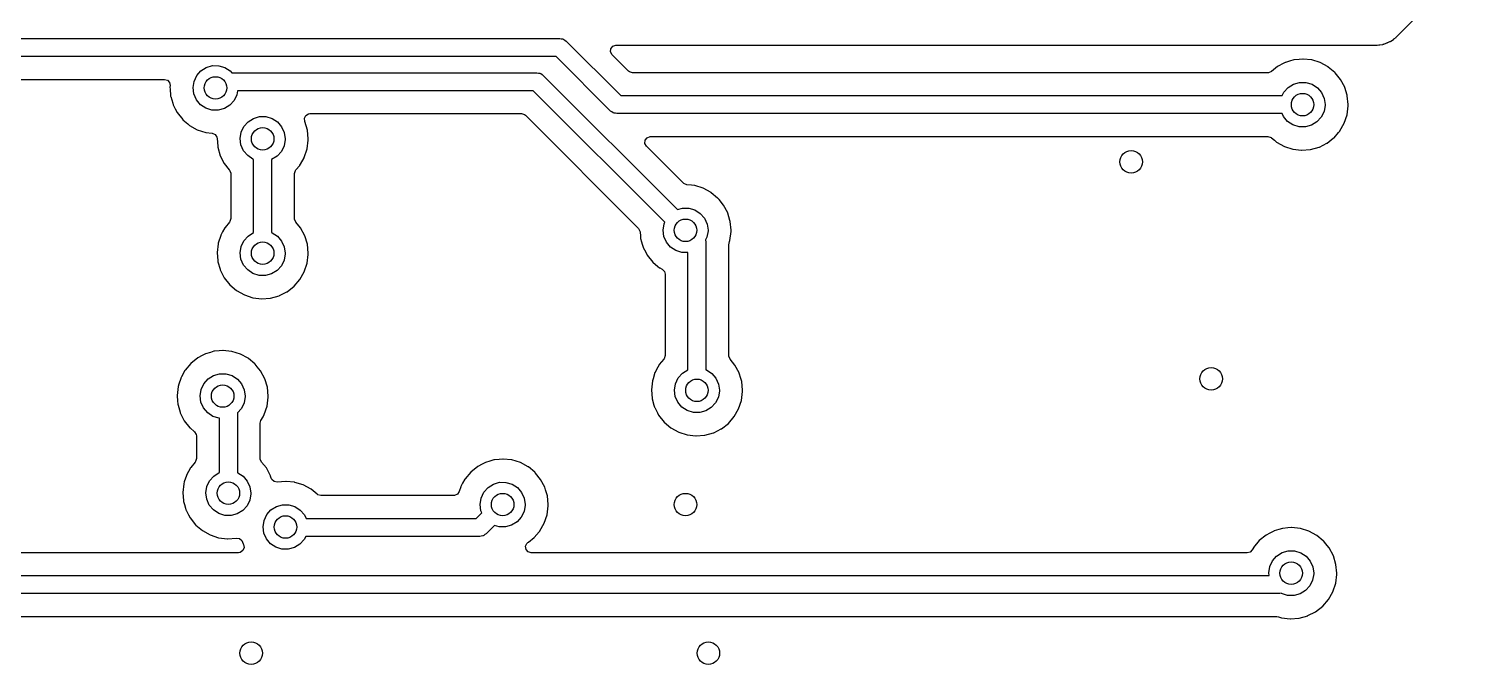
# Model space of a CAD drawing. Extents: x 41 to 172, y -238 to -26.
# Drawn here: x 119.77 to 151.5, y -84.83 to -70.7 of the extents above; entities that cross this region are included whole.
import ezdxf

# ---------------------------------------------------------------- set-up
doc = ezdxf.new("R2010")
doc.units = 0
doc.layers.add('BLACK', color=7, linetype='CONTINUOUS')

msp = doc.modelspace()

# ---------------------------------------------------------------- linework, layer by layer
at = {"layer": 'BLACK', "linetype": 'CONTINUOUS'}
for p, q in [((150.21, -70.8416), (152.265, -68.7866)), ((110.236, -70.92), (131.572, -70.92)), ((131.572, -70.92), (131.605, -70.9275)), ((131.605, -70.9275), (131.638, -70.9312)), ((131.638, -70.9312), (131.648, -70.9374)), ((131.648, -70.9374), (131.659, -70.9399)), ((131.659, -70.9399), (131.685, -70.9608)), ((131.685, -70.9608), (131.713, -70.9786)), ((131.713, -70.9786), (132.926, -72.191)), ((132.749, -71.0916), (132.816, -71.0668)), ((132.816, -71.0668), (132.825, -71.0665)), ((132.825, -71.0665), (149.663, -71.0665)), ((149.663, -71.0665), (149.672, -71.0668)), ((149.672, -71.0668), (149.722, -71.0702)), ((149.722, -71.0702), (149.722, -71.0702)), ((149.722, -71.0702), (149.729, -71.0707)), ((149.729, -71.0707), (149.737, -71.0694)), ((149.737, -71.0694), (149.777, -71.0624)), ((149.737, -71.0694), (149.737, -71.0694)), ((149.777, -71.0624), (149.792, -71.0597)), ((149.792, -71.0597), (149.799, -71.0588)), ((149.799, -71.0588), (149.862, -71.0511)), ((149.862, -71.0511), (149.869, -71.0484)), ((149.869, -71.0484), (149.872, -71.0478)), ((149.872, -71.0478), (149.888, -71.0433)), ((149.888, -71.0433), (149.891, -71.0425)), ((149.891, -71.0425), (149.898, -71.0412)), ((149.898, -71.0412), (149.957, -71.0156)), ((149.957, -71.0156), (149.963, -71.0131)), ((149.963, -71.0131), (149.973, -71.0093)), ((149.973, -71.0093), (150.023, -70.9905)), ((150.023, -70.9905), (150.029, -70.9862)), ((150.029, -70.9862), (150.031, -70.9849)), ((150.031, -70.9849), (150.046, -70.9767)), ((150.046, -70.9767), (150.048, -70.9754)), ((150.048, -70.9754), (150.055, -70.9723)), ((150.055, -70.9723), (150.106, -70.9334)), ((150.106, -70.9334), (150.111, -70.9295)), ((150.111, -70.9295), (150.158, -70.8977)), ((150.158, -70.8977), (150.164, -70.8934)), ((150.158, -70.8977), (150.158, -70.8977)), ((150.164, -70.8934), (150.205, -70.8468)), ((150.205, -70.8468), (150.21, -70.8416)), ((131.489, -71.32), (110.319, -71.32)), ((132.702, -72.5325), (131.489, -71.32)), ((132.702, -71.2193), (132.707, -71.1485)), ((132.736, -71.2816), (132.702, -71.2193)), ((132.707, -71.1485), (132.749, -71.0916)), ((133.1, -71.6456), (132.736, -71.2816)), ((147.885, -71.3974), (147.79, -71.4253)), ((147.891, -71.3956), (147.885, -71.3974)), ((147.885, -71.3974), (147.885, -71.3974)), ((147.897, -71.3951), (147.891, -71.3956)), ((148.006, -71.3852), (147.897, -71.3951)), ((147.897, -71.3951), (147.897, -71.3951)), ((148.088, -71.3777), (148.006, -71.3852)), ((148.094, -71.3783), (148.088, -71.3777)), ((148.279, -71.3977), (148.094, -71.3783)), ((148.094, -71.3783), (148.094, -71.3783)), ((148.285, -71.3984), (148.279, -71.3977)), ((148.279, -71.3977), (148.279, -71.3977)), ((148.474, -71.4568), (148.285, -71.3984)), ((123.502, -71.745), (123.596, -71.6387)), ((123.596, -71.6387), (123.716, -71.5631)), ((123.716, -71.5631), (123.852, -71.5241)), ((123.852, -71.5241), (123.994, -71.525)), ((123.994, -71.525), (124.13, -71.5656)), ((124.13, -71.5656), (124.249, -71.6427)), ((124.249, -71.6427), (124.282, -71.682)), ((124.282, -71.682), (131.064, -71.682)), ((131.064, -71.682), (131.097, -71.6895)), ((131.097, -71.6895), (131.13, -71.6932)), ((131.13, -71.6932), (131.14, -71.6994)), ((131.14, -71.6994), (131.151, -71.7019)), ((131.151, -71.7019), (131.177, -71.7228)), ((133.121, -71.6625), (133.1, -71.6456)), ((133.189, -71.6825), (133.121, -71.6625)), ((147.308, -71.6825), (133.189, -71.6825)), ((147.322, -71.6818), (147.308, -71.6825)), ((147.387, -71.6547), (147.322, -71.6818)), ((147.526, -71.5431), (147.387, -71.6547)), ((147.667, -71.4691), (147.526, -71.5431)), ((147.696, -71.4543), (147.667, -71.4691)), ((147.701, -71.4515), (147.696, -71.4543)), ((147.696, -71.4543), (147.696, -71.4543)), ((147.79, -71.4253), (147.701, -71.4515)), ((148.648, -71.5509), (148.474, -71.4568)), ((148.652, -71.5548), (148.648, -71.5509)), ((148.795, -71.6731), (148.652, -71.5548)), ((148.652, -71.5548), (148.652, -71.5548)), ((148.8, -71.677), (148.795, -71.6731)), ((148.804, -71.6818), (148.8, -71.677)), ((148.807, -71.6852), (148.804, -71.6818)), ((148.804, -71.6818), (148.804, -71.6818)), ((148.925, -71.8302), (148.807, -71.6852)), ((110.582, -71.8285), (122.786, -71.8285)), ((122.786, -71.8285), (122.854, -71.8485)), ((122.854, -71.8485), (122.9, -71.9022)), ((122.9, -71.9022), (122.911, -71.9685)), ((122.911, -71.9685), (122.907, -71.9992)), ((122.907, -71.9992), (122.907, -72.0054)), ((122.907, -72.0054), (122.91, -72.0455)), ((123.42, -72.0134), (123.442, -71.8733)), ((123.438, -72.154), (123.42, -72.0134)), ((123.442, -71.8733), (123.502, -71.745)), ((131.177, -71.7228), (131.205, -71.7406)), ((131.205, -71.7406), (134.186, -74.7208)), ((147.663, -72.1165), (147.757, -72.0103)), ((147.757, -72.0103), (147.877, -71.9346)), ((147.877, -71.9346), (148.013, -71.8957)), ((148.013, -71.8957), (148.155, -71.8965)), ((148.155, -71.8965), (148.291, -71.9372)), ((148.291, -71.9372), (148.41, -72.0143)), ((148.41, -72.0143), (148.502, -72.1217)), ((149.018, -72.0049), (148.925, -71.8302)), ((149.02, -72.0108), (149.018, -72.0049)), ((149.071, -72.1812), (149.02, -72.0108)), ((122.91, -72.0455), (122.922, -72.1883)), ((122.922, -72.1883), (122.923, -72.2024)), ((122.923, -72.2024), (122.925, -72.2084)), ((122.925, -72.2084), (122.968, -72.3572)), ((123.495, -72.2837), (123.438, -72.154)), ((123.587, -72.3922), (123.495, -72.2837)), ((124.334, -72.2991), (124.239, -72.4042)), ((124.396, -72.1715), (124.334, -72.2991)), ((124.411, -72.082), (124.396, -72.1715)), ((130.981, -72.082), (124.411, -72.082)), ((133.904, -75.0044), (130.981, -72.082)), ((132.926, -72.191), (147.628, -72.191)), ((147.628, -72.191), (147.663, -72.1165)), ((148.502, -72.1217), (148.561, -72.2507)), ((148.561, -72.2507), (148.581, -72.391)), ((149.075, -72.1942), (149.071, -72.1812)), ((149.094, -72.391), (149.075, -72.1942)), ((122.968, -72.3572), (122.978, -72.3925)), ((122.978, -72.3925), (122.981, -72.398)), ((122.981, -72.398), (123.025, -72.4836)), ((123.025, -72.4836), (123.068, -72.5685)), ((123.068, -72.5685), (123.191, -72.7235)), ((123.705, -72.4708), (123.587, -72.3922)), ((123.84, -72.5131), (123.705, -72.4708)), ((123.982, -72.5157), (123.84, -72.5131)), ((124.118, -72.4784), (123.982, -72.5157)), ((124.239, -72.4042), (124.118, -72.4784)), ((124.764, -72.6956), (124.9, -72.6566)), ((124.9, -72.6566), (125.042, -72.6575)), ((125.042, -72.6575), (125.178, -72.6981)), ((125.896, -72.6939), (125.928, -72.6305)), ((125.928, -72.6305), (125.989, -72.5944)), ((125.989, -72.5944), (126.02, -72.5905)), ((126.02, -72.5905), (130.718, -72.5905)), ((130.718, -72.5905), (130.786, -72.6105)), ((130.786, -72.6105), (130.807, -72.6274)), ((130.807, -72.6274), (133.32, -75.1403)), ((132.73, -72.5502), (132.702, -72.5325)), ((132.756, -72.5711), (132.73, -72.5502)), ((132.767, -72.5737), (132.756, -72.5711)), ((132.777, -72.5798), (132.767, -72.5737)), ((132.81, -72.5836), (132.777, -72.5798)), ((132.843, -72.591), (132.81, -72.5836)), ((147.628, -72.591), (132.843, -72.591)), ((147.656, -72.6553), (147.628, -72.591)), ((147.748, -72.7638), (147.656, -72.6553)), ((148.495, -72.6706), (148.4, -72.7757)), ((148.557, -72.5431), (148.495, -72.6706)), ((148.581, -72.4033), (148.557, -72.5431)), ((148.581, -72.391), (148.581, -72.4033)), ((149.007, -72.8032), (149.069, -72.6156)), ((149.069, -72.6156), (149.094, -72.4193)), ((149.094, -72.3946), (149.094, -72.391)), ((149.094, -72.4025), (149.094, -72.3946)), ((149.094, -72.3946), (149.094, -72.3946)), ((149.094, -72.4193), (149.094, -72.4025)), ((123.191, -72.7235), (123.196, -72.7274)), ((123.196, -72.7274), (123.196, -72.7274)), ((123.196, -72.7274), (123.305, -72.8208)), ((123.305, -72.8208), (123.342, -72.8516)), ((123.342, -72.8516), (123.514, -72.9481)), ((123.514, -72.9481), (123.702, -73.0092)), ((124.49, -73.0058), (124.55, -72.8775)), ((124.55, -72.8775), (124.644, -72.7712)), ((124.644, -72.7712), (124.764, -72.6956)), ((125.178, -72.6981), (125.297, -72.7752)), ((125.297, -72.7752), (125.389, -72.8826)), ((125.389, -72.8826), (125.448, -73.0117)), ((125.904, -72.7634), (125.896, -72.6939)), ((125.905, -72.7658), (125.904, -72.7634)), ((125.962, -72.9552), (125.905, -72.7658)), ((125.981, -73.152), (125.962, -72.9552)), ((147.866, -72.8423), (147.748, -72.7638)), ((148.001, -72.8846), (147.866, -72.8423)), ((148.143, -72.8872), (148.001, -72.8846)), ((148.28, -72.8499), (148.143, -72.8872)), ((148.4, -72.7757), (148.28, -72.8499)), ((148.88, -73.0092), (148.905, -72.9799)), ((148.905, -72.9799), (148.909, -72.9752)), ((148.905, -72.9799), (148.905, -72.9799)), ((148.909, -72.9752), (149.007, -72.8032)), ((123.702, -73.0092), (123.844, -73.0262)), ((123.844, -73.0262), (123.91, -73.0541)), ((123.91, -73.0541), (123.949, -73.1129)), ((123.949, -73.1129), (123.955, -73.1407)), ((123.955, -73.1407), (123.97, -73.3167)), ((124.468, -73.1459), (124.49, -73.0058)), ((124.486, -73.2865), (124.468, -73.1459)), ((124.544, -73.4162), (124.486, -73.2865)), ((125.444, -73.304), (125.383, -73.4316)), ((125.468, -73.1642), (125.444, -73.304)), ((125.448, -73.0117), (125.468, -73.152)), ((125.468, -73.152), (125.468, -73.1642)), ((125.956, -73.3765), (125.981, -73.1803)), ((125.981, -73.1803), (125.981, -73.152)), ((133.465, -73.2523), (133.47, -73.1815)), ((133.499, -73.3146), (133.465, -73.2523)), ((133.47, -73.1815), (133.512, -73.1247)), ((133.512, -73.1247), (133.579, -73.0999)), ((133.579, -73.0999), (133.588, -73.0995)), ((133.588, -73.0995), (147.311, -73.0995)), ((147.311, -73.0995), (147.379, -73.1195)), ((147.379, -73.1195), (147.393, -73.1296)), ((147.393, -73.1296), (147.456, -73.1838)), ((147.456, -73.1838), (147.503, -73.2232)), ((147.503, -73.2232), (147.675, -73.3197)), ((148.453, -73.3331), (148.618, -73.2494)), ((148.618, -73.2494), (148.624, -73.2467)), ((148.618, -73.2494), (148.618, -73.2494)), ((148.624, -73.2467), (148.763, -73.1379)), ((148.763, -73.1379), (148.775, -73.1287)), ((148.775, -73.1287), (148.78, -73.1249)), ((148.78, -73.1249), (148.88, -73.0092)), ((123.97, -73.3167), (123.971, -73.3349)), ((123.971, -73.3349), (124.026, -73.525)), ((124.026, -73.525), (124.116, -73.701)), ((124.635, -73.5247), (124.544, -73.4162)), ((124.753, -73.6033), (124.635, -73.5247)), ((124.768, -73.6081), (124.753, -73.6033)), ((124.768, -75.2344), (124.768, -73.6081)), ((125.287, -73.5367), (125.168, -73.61)), ((125.168, -73.61), (125.168, -75.2352)), ((125.383, -73.4316), (125.287, -73.5367)), ((125.807, -73.7172), (125.891, -73.5695)), ((125.891, -73.5695), (125.894, -73.5642)), ((125.894, -73.5642), (125.956, -73.3765)), ((134.321, -74.1369), (133.499, -73.3146)), ((147.675, -73.3197), (147.863, -73.3808)), ((147.863, -73.3808), (148.06, -73.4042)), ((148.06, -73.4042), (148.066, -73.4037)), ((148.066, -73.4037), (148.251, -73.3895)), ((148.066, -73.4037), (148.066, -73.4037)), ((148.251, -73.3895), (148.257, -73.389)), ((148.251, -73.3895), (148.251, -73.3895)), ((148.257, -73.389), (148.447, -73.3358)), ((148.447, -73.3358), (148.453, -73.3331)), ((148.453, -73.3331), (148.453, -73.3331)), ((124.116, -73.701), (124.226, -73.8392)), ((124.226, -73.8392), (124.232, -73.8474)), ((124.232, -73.8474), (124.259, -73.9132)), ((124.259, -73.9132), (124.259, -73.9257)), ((124.259, -73.9257), (124.259, -74.9215)), ((125.676, -73.9215), (125.697, -73.8534)), ((125.676, -74.9201), (125.676, -73.9215)), ((125.697, -73.8534), (125.707, -73.8392)), ((125.707, -73.8392), (125.792, -73.7408)), ((125.792, -73.7408), (125.796, -73.7361)), ((125.792, -73.7408), (125.792, -73.7408)), ((125.796, -73.7361), (125.807, -73.7172)), ((134.331, -74.1461), (134.321, -74.1369)), ((134.397, -74.1731), (134.331, -74.1461)), ((134.5, -74.184), (134.397, -74.1731)), ((134.564, -74.1907), (134.5, -74.184)), ((134.57, -74.1913), (134.564, -74.1907)), ((134.564, -74.1907), (134.564, -74.1907)), ((134.759, -74.2498), (134.57, -74.1913)), ((134.933, -74.3439), (134.759, -74.2498)), ((134.937, -74.3478), (134.933, -74.3439)), ((135.08, -74.466), (134.937, -74.3478)), ((134.937, -74.3478), (134.937, -74.3478)), ((135.085, -74.4699), (135.08, -74.466)), ((135.089, -74.4747), (135.085, -74.4699)), ((135.111, -74.5013), (135.089, -74.4747)), ((135.089, -74.4747), (135.089, -74.4747)), ((135.21, -74.6232), (135.111, -74.5013)), ((134.186, -74.7208), (134.298, -74.6886)), ((134.298, -74.6886), (134.44, -74.6895)), ((134.44, -74.6895), (134.576, -74.7301)), ((134.576, -74.7301), (134.695, -74.8072)), ((134.695, -74.8072), (134.787, -74.9146)), ((135.303, -74.7978), (135.21, -74.6232)), ((135.305, -74.8037), (135.303, -74.7978)), ((135.354, -74.968), (135.305, -74.8037)), ((124.129, -75.1249), (124.079, -75.2158)), ((124.132, -75.1195), (124.129, -75.1249)), ((124.129, -75.1249), (124.129, -75.1249)), ((124.23, -75.0025), (124.132, -75.1195)), ((124.239, -74.9896), (124.23, -75.0025)), ((124.259, -74.9215), (124.239, -74.9896)), ((125.677, -74.9343), (125.676, -74.9201)), ((125.705, -74.9998), (125.677, -74.9343)), ((125.812, -75.1312), (125.705, -74.9998)), ((125.905, -75.3058), (125.812, -75.1312)), ((133.32, -75.1403), (133.354, -75.2027)), ((133.354, -75.2027), (133.357, -75.2189)), ((133.866, -75.1779), (133.888, -75.0378)), ((133.884, -75.3185), (133.866, -75.1779)), ((133.888, -75.0378), (133.904, -75.0044)), ((134.787, -74.9146), (134.846, -75.0437)), ((134.866, -75.1962), (134.842, -75.336)), ((134.846, -75.0437), (134.866, -75.184)), ((134.866, -75.184), (134.866, -75.1962)), ((135.36, -74.9872), (135.354, -74.968)), ((135.379, -75.184), (135.36, -74.9872)), ((135.379, -75.2123), (135.379, -75.184)), ((123.977, -75.4813), (123.955, -75.6779)), ((123.982, -75.4663), (123.977, -75.4813)), ((124.035, -75.2987), (123.982, -75.4663)), ((124.037, -75.2928), (124.035, -75.2987)), ((124.035, -75.2987), (124.035, -75.2987)), ((124.079, -75.2158), (124.037, -75.2928)), ((124.49, -75.5458), (124.55, -75.4175)), ((124.55, -75.4175), (124.644, -75.3112)), ((124.644, -75.3112), (124.764, -75.2356)), ((124.764, -75.2356), (124.768, -75.2344)), ((125.168, -75.2352), (125.178, -75.2381)), ((125.178, -75.2381), (125.297, -75.3152)), ((125.297, -75.3152), (125.389, -75.4226)), ((125.389, -75.4226), (125.448, -75.5517)), ((125.962, -75.4952), (125.905, -75.3058)), ((125.981, -75.692), (125.962, -75.4952)), ((133.357, -75.2189), (133.365, -75.3117)), ((133.365, -75.3117), (133.369, -75.3669)), ((133.369, -75.3669), (133.39, -75.438)), ((133.39, -75.438), (133.404, -75.4893)), ((133.404, -75.4893), (133.424, -75.557)), ((133.942, -75.4482), (133.884, -75.3185)), ((134.033, -75.5567), (133.942, -75.4482)), ((134.842, -75.336), (134.812, -75.3989)), ((134.812, -75.3989), (134.813, -75.4054)), ((134.813, -75.4054), (134.82, -75.438)), ((134.82, -75.438), (134.82, -78.2832)), ((135.328, -75.5062), (135.335, -75.4664)), ((135.328, -77.9681), (135.328, -75.5062)), ((135.335, -75.4664), (135.347, -75.43)), ((135.347, -75.43), (135.354, -75.4085)), ((135.354, -75.4085), (135.379, -75.2123)), ((123.955, -75.6779), (123.955, -75.684)), ((123.955, -75.684), (123.97, -75.8555)), ((124.468, -75.6859), (124.49, -75.5458)), ((124.486, -75.8265), (124.468, -75.6859)), ((124.544, -75.9562), (124.486, -75.8265)), ((125.444, -75.844), (125.383, -75.9716)), ((125.468, -75.7042), (125.444, -75.844)), ((125.448, -75.5517), (125.468, -75.692)), ((125.468, -75.692), (125.468, -75.7042)), ((125.956, -75.9165), (125.981, -75.7203)), ((125.981, -75.7203), (125.981, -75.692)), ((133.424, -75.557), (133.427, -75.5625)), ((133.427, -75.5625), (133.481, -75.6684)), ((133.481, -75.6684), (133.514, -75.733)), ((133.514, -75.733), (133.637, -75.888)), ((134.151, -75.6353), (134.033, -75.5567)), ((134.286, -75.6776), (134.151, -75.6353)), ((134.42, -75.68), (134.286, -75.6776)), ((134.42, -78.2824), (134.42, -75.68)), ((123.97, -75.8555), (123.971, -75.8749)), ((123.971, -75.8749), (123.973, -75.8809)), ((123.973, -75.8809), (124.021, -76.0493)), ((124.021, -76.0493), (124.026, -76.065)), ((124.026, -76.065), (124.116, -76.241)), ((124.635, -76.0647), (124.544, -75.9562)), ((124.753, -76.1433), (124.635, -76.0647)), ((124.888, -76.1856), (124.753, -76.1433)), ((125.167, -76.1509), (125.03, -76.1882)), ((125.287, -76.0767), (125.167, -76.1509)), ((125.383, -75.9716), (125.287, -76.0767)), ((125.796, -76.2761), (125.894, -76.1042)), ((125.894, -76.1042), (125.956, -75.9165)), ((133.637, -75.888), (133.642, -75.8919)), ((133.642, -75.8919), (133.642, -75.8919)), ((133.642, -75.8919), (133.753, -75.987)), ((133.753, -75.987), (133.788, -76.0161)), ((133.788, -76.0161), (133.793, -76.0191)), ((133.793, -76.0191), (133.793, -76.0191)), ((133.793, -76.0191), (133.847, -76.0493)), ((133.847, -76.0493), (133.897, -76.1)), ((133.897, -76.1), (133.911, -76.1593)), ((133.911, -76.1593), (133.911, -77.9695)), ((124.116, -76.241), (124.239, -76.396)), ((124.239, -76.396), (124.39, -76.5241)), ((125.03, -76.1882), (124.888, -76.1856)), ((125.511, -76.5476), (125.667, -76.4259)), ((125.667, -76.4259), (125.796, -76.2761)), ((124.39, -76.5241), (124.562, -76.6206)), ((124.562, -76.6206), (124.75, -76.6817)), ((124.75, -76.6817), (124.947, -76.7052)), ((124.947, -76.7052), (124.953, -76.7047)), ((124.953, -76.7047), (125.138, -76.6905)), ((124.953, -76.7047), (124.953, -76.7047)), ((125.138, -76.6905), (125.144, -76.69)), ((125.138, -76.6905), (125.138, -76.6905)), ((125.144, -76.69), (125.334, -76.6368)), ((125.334, -76.6368), (125.34, -76.634)), ((125.34, -76.634), (125.505, -76.5504)), ((125.34, -76.634), (125.34, -76.634)), ((125.505, -76.5504), (125.511, -76.5476)), ((125.505, -76.5504), (125.505, -76.5504)), ((123.524, -78.019), (123.37, -78.143)), ((123.622, -77.9681), (123.524, -78.019)), ((123.694, -77.9303), (123.622, -77.9681)), ((123.699, -77.9274), (123.694, -77.9303)), ((123.694, -77.9303), (123.694, -77.9303)), ((123.806, -77.8959), (123.699, -77.9274)), ((123.883, -77.8733), (123.806, -77.8959)), ((123.889, -77.8716), (123.883, -77.8733)), ((123.883, -77.8733), (123.883, -77.8733)), ((123.895, -77.871), (123.889, -77.8716)), ((124.004, -77.8612), (123.895, -77.871)), ((123.895, -77.871), (123.895, -77.871)), ((124.086, -77.8536), (124.004, -77.8612)), ((124.092, -77.8543), (124.086, -77.8536)), ((124.277, -77.8737), (124.092, -77.8543)), ((124.092, -77.8543), (124.092, -77.8543)), ((124.283, -77.8743), (124.277, -77.8737)), ((124.277, -77.8737), (124.277, -77.8737)), ((124.472, -77.9328), (124.283, -77.8743)), ((124.646, -78.0269), (124.472, -77.9328)), ((124.65, -78.0308), (124.646, -78.0269)), ((124.792, -78.1477), (124.65, -78.0308)), ((124.65, -78.0308), (124.65, -78.0308)), ((133.882, -78.0505), (133.784, -78.1675)), ((133.891, -78.0376), (133.882, -78.0505)), ((133.911, -77.9695), (133.891, -78.0376)), ((135.329, -77.9823), (135.328, -77.9681)), ((135.357, -78.0478), (135.329, -77.9823)), ((135.464, -78.1792), (135.357, -78.0478)), ((123.24, -78.2999), (123.161, -78.4432)), ((123.243, -78.2945), (123.24, -78.2999)), ((123.24, -78.2999), (123.24, -78.2999)), ((123.37, -78.143), (123.243, -78.2945)), ((123.875, -78.4106), (124.011, -78.3716)), ((124.011, -78.3716), (124.153, -78.3725)), ((124.153, -78.3725), (124.289, -78.4131)), ((124.798, -78.1529), (124.792, -78.1477)), ((124.802, -78.1577), (124.798, -78.1529)), ((124.848, -78.2142), (124.802, -78.1577)), ((124.802, -78.1577), (124.802, -78.1577)), ((124.923, -78.3062), (124.848, -78.2142)), ((125.016, -78.4808), (124.923, -78.3062)), ((133.687, -78.3467), (133.644, -78.4808)), ((133.689, -78.3408), (133.687, -78.3467)), ((133.687, -78.3467), (133.687, -78.3467)), ((133.724, -78.2766), (133.689, -78.3408)), ((133.781, -78.1729), (133.724, -78.2766)), ((133.784, -78.1675), (133.781, -78.1729)), ((133.781, -78.1729), (133.781, -78.1729)), ((134.202, -78.4655), (134.296, -78.3592)), ((134.296, -78.3592), (134.416, -78.2836)), ((134.416, -78.2836), (134.42, -78.2824)), ((134.82, -78.2832), (134.83, -78.2861)), ((134.83, -78.2861), (134.949, -78.3632)), ((134.949, -78.3632), (135.041, -78.4706)), ((135.557, -78.3538), (135.464, -78.1792)), ((135.559, -78.3597), (135.557, -78.3538)), ((135.594, -78.4754), (135.559, -78.3597)), ((123.088, -78.6563), (123.066, -78.8529)), ((123.104, -78.605), (123.088, -78.6563)), ((123.146, -78.4737), (123.104, -78.605)), ((123.148, -78.4678), (123.146, -78.4737)), ((123.146, -78.4737), (123.146, -78.4737)), ((123.161, -78.4432), (123.148, -78.4678)), ((123.601, -78.7208), (123.661, -78.5925)), ((123.661, -78.5925), (123.755, -78.4862)), ((123.755, -78.4862), (123.875, -78.4106)), ((124.289, -78.4131), (124.408, -78.4902)), ((124.408, -78.4902), (124.5, -78.5976)), ((124.5, -78.5976), (124.559, -78.7267)), ((125.073, -78.6702), (125.016, -78.4808)), ((125.092, -78.867), (125.073, -78.6702)), ((133.629, -78.5293), (133.607, -78.7259)), ((133.644, -78.4808), (133.629, -78.5293)), ((134.12, -78.7339), (134.142, -78.5938)), ((134.142, -78.5938), (134.202, -78.4655)), ((135.041, -78.4706), (135.1, -78.5997)), ((135.1, -78.5997), (135.12, -78.74)), ((135.614, -78.5432), (135.594, -78.4754)), ((135.633, -78.74), (135.614, -78.5432)), ((123.066, -78.8529), (123.066, -78.859)), ((123.066, -78.859), (123.076, -78.9704)), ((123.076, -78.9704), (123.082, -79.0499)), ((123.579, -78.8609), (123.601, -78.7208)), ((123.597, -79.0015), (123.579, -78.8609)), ((123.655, -79.1312), (123.597, -79.0015)), ((124.555, -79.019), (124.494, -79.1466)), ((124.579, -78.8792), (124.555, -79.019)), ((124.559, -78.7267), (124.579, -78.867)), ((124.579, -78.867), (124.579, -78.8792)), ((125.067, -79.0915), (125.092, -78.8953)), ((125.092, -78.8953), (125.092, -78.867)), ((133.607, -78.7259), (133.623, -78.9229)), ((133.623, -78.9229), (133.625, -78.9289)), ((133.625, -78.9289), (133.665, -79.0671)), ((134.138, -78.8745), (134.12, -78.7339)), ((134.196, -79.0042), (134.138, -78.8745)), ((134.287, -79.1127), (134.196, -79.0042)), ((135.035, -79.0196), (134.939, -79.1247)), ((135.096, -78.892), (135.035, -79.0196)), ((135.12, -78.7522), (135.096, -78.892)), ((135.12, -78.74), (135.12, -78.7522)), ((135.546, -79.1522), (135.608, -78.9645)), ((135.608, -78.9645), (135.633, -78.7683)), ((135.633, -78.7683), (135.633, -78.74)), ((123.082, -79.0499), (123.087, -79.0671)), ((123.087, -79.0671), (123.132, -79.2225)), ((123.132, -79.2225), (123.137, -79.24)), ((123.137, -79.24), (123.227, -79.416)), ((123.746, -79.2397), (123.655, -79.1312)), ((123.864, -79.3183), (123.746, -79.2397)), ((123.999, -79.3606), (123.864, -79.3183)), ((124.494, -79.1466), (124.406, -79.2433)), ((124.406, -79.2433), (124.406, -80.5692)), ((124.931, -79.4091), (124.977, -79.3288)), ((124.977, -79.3288), (125.005, -79.2792)), ((125.005, -79.2792), (125.067, -79.0915)), ((133.665, -79.0671), (133.678, -79.1131)), ((133.678, -79.1131), (133.681, -79.1185)), ((133.681, -79.1185), (133.743, -79.24)), ((133.743, -79.24), (133.768, -79.289)), ((133.768, -79.289), (133.891, -79.444)), ((134.405, -79.1913), (134.287, -79.1127)), ((134.54, -79.2336), (134.405, -79.1913)), ((134.682, -79.2362), (134.54, -79.2336)), ((134.819, -79.1989), (134.682, -79.2362)), ((134.939, -79.1247), (134.819, -79.1989)), ((135.319, -79.4739), (135.448, -79.3241)), ((135.448, -79.3241), (135.546, -79.1522)), ((123.227, -79.416), (123.35, -79.571)), ((123.35, -79.571), (123.355, -79.5749)), ((123.355, -79.5749), (123.355, -79.5749)), ((123.355, -79.5749), (123.453, -79.6587)), ((124.006, -79.3607), (123.999, -79.3606)), ((124.006, -80.5684), (124.006, -79.3607)), ((124.914, -79.4714), (124.931, -79.4091)), ((124.914, -80.2541), (124.914, -79.4714)), ((133.891, -79.444), (134.042, -79.5721)), ((134.042, -79.5721), (134.214, -79.6686)), ((134.992, -79.682), (135.157, -79.5984)), ((135.157, -79.5984), (135.163, -79.5956)), ((135.157, -79.5984), (135.157, -79.5984)), ((135.163, -79.5956), (135.319, -79.4739)), ((123.453, -79.6587), (123.492, -79.7181)), ((123.492, -79.7181), (123.497, -79.7547)), ((123.497, -79.7547), (123.497, -80.2555)), ((134.214, -79.6686), (134.402, -79.7297)), ((134.402, -79.7297), (134.599, -79.7532)), ((134.599, -79.7532), (134.605, -79.7527)), ((134.605, -79.7527), (134.79, -79.7385)), ((134.605, -79.7527), (134.605, -79.7527)), ((134.79, -79.7385), (134.796, -79.738)), ((134.79, -79.7385), (134.79, -79.7385)), ((134.796, -79.738), (134.986, -79.6848)), ((134.986, -79.6848), (134.992, -79.682)), ((134.992, -79.682), (134.992, -79.682)), ((123.497, -80.2555), (123.477, -80.3236)), ((124.915, -80.2683), (124.914, -80.2541)), ((124.943, -80.3338), (124.915, -80.2683)), ((130.106, -80.2863), (130.019, -80.3119)), ((130.112, -80.2846), (130.106, -80.2863)), ((130.106, -80.2863), (130.106, -80.2863)), ((130.118, -80.284), (130.112, -80.2846)), ((130.227, -80.2742), (130.118, -80.284)), ((130.118, -80.284), (130.118, -80.284)), ((130.309, -80.2666), (130.227, -80.2742)), ((130.315, -80.2673), (130.309, -80.2666)), ((130.5, -80.2867), (130.315, -80.2673)), ((130.315, -80.2673), (130.315, -80.2673)), ((130.506, -80.2873), (130.5, -80.2867)), ((130.5, -80.2867), (130.5, -80.2867)), ((130.695, -80.3458), (130.506, -80.2873)), ((123.363, -80.4652), (123.275, -80.6268)), ((123.367, -80.4589), (123.363, -80.4652)), ((123.37, -80.4535), (123.367, -80.4589)), ((123.367, -80.4589), (123.367, -80.4589)), ((123.468, -80.3365), (123.37, -80.4535)), ((123.477, -80.3236), (123.468, -80.3365)), ((123.882, -80.6452), (124.002, -80.5696)), ((124.002, -80.5696), (124.006, -80.5684)), ((124.406, -80.5692), (124.416, -80.5721)), ((124.416, -80.5721), (124.535, -80.6492)), ((125.05, -80.4652), (124.943, -80.3338)), ((125.143, -80.6398), (125.05, -80.4652)), ((129.593, -80.556), (129.466, -80.7075)), ((129.747, -80.432), (129.593, -80.556)), ((129.846, -80.3804), (129.747, -80.432)), ((129.917, -80.3433), (129.846, -80.3804)), ((129.922, -80.3404), (129.917, -80.3433)), ((129.917, -80.3433), (129.917, -80.3433)), ((130.019, -80.3119), (129.922, -80.3404)), ((130.869, -80.4399), (130.695, -80.3458)), ((130.873, -80.4438), (130.869, -80.4399)), ((131.015, -80.5607), (130.873, -80.4438)), ((130.873, -80.4438), (130.873, -80.4438)), ((131.021, -80.5659), (131.015, -80.5607)), ((131.025, -80.5707), (131.021, -80.5659)), ((131.034, -80.5813), (131.025, -80.5707)), ((131.025, -80.5707), (131.025, -80.5707)), ((131.146, -80.7192), (131.034, -80.5813)), ((123.215, -80.8153), (123.193, -81.0119)), ((123.227, -80.7755), (123.215, -80.8153)), ((123.273, -80.6327), (123.227, -80.7755)), ((123.275, -80.6268), (123.273, -80.6327)), ((123.273, -80.6327), (123.273, -80.6327)), ((123.706, -81.0199), (123.728, -80.8798)), ((123.728, -80.8798), (123.788, -80.7515)), ((123.788, -80.7515), (123.882, -80.6452)), ((124.535, -80.6492), (124.627, -80.7566)), ((124.627, -80.7566), (124.686, -80.8857)), ((124.686, -80.8857), (124.706, -81.026)), ((125.145, -80.6457), (125.143, -80.6398)), ((125.159, -80.6926), (125.145, -80.6457)), ((125.17, -80.7187), (125.159, -80.6926)), ((125.221, -80.7679), (125.17, -80.7187)), ((125.291, -80.7816), (125.221, -80.7679)), ((125.483, -80.7641), (125.291, -80.7816)), ((125.489, -80.7648), (125.483, -80.7641)), ((125.674, -80.7842), (125.489, -80.7648)), ((125.489, -80.7648), (125.489, -80.7648)), ((125.68, -80.7848), (125.674, -80.7842)), ((125.674, -80.7842), (125.674, -80.7842)), ((125.869, -80.8433), (125.68, -80.7848)), ((126.043, -80.9374), (125.869, -80.8433)), ((129.369, -80.8867), (129.335, -80.9916)), ((129.371, -80.8808), (129.369, -80.8867)), ((129.369, -80.8867), (129.369, -80.8867)), ((129.413, -80.8038), (129.371, -80.8808)), ((129.463, -80.7129), (129.413, -80.8038)), ((129.466, -80.7075), (129.463, -80.7129)), ((129.463, -80.7129), (129.463, -80.7129)), ((129.884, -81.0055), (129.978, -80.8992)), ((129.978, -80.8992), (130.098, -80.8236)), ((130.098, -80.8236), (130.234, -80.7846)), ((130.234, -80.7846), (130.376, -80.7855)), ((130.376, -80.7855), (130.512, -80.8261)), ((130.512, -80.8261), (130.631, -80.9032)), ((130.631, -80.9032), (130.723, -81.0106)), ((131.239, -80.8938), (131.146, -80.7192)), ((131.256, -80.9488), (131.239, -80.8938)), ((123.193, -81.0119), (123.193, -81.018)), ((123.193, -81.018), (123.208, -81.1895)), ((123.208, -81.1895), (123.209, -81.2089)), ((123.209, -81.2089), (123.229, -81.2765)), ((123.724, -81.1605), (123.706, -81.0199)), ((123.782, -81.2902), (123.724, -81.1605)), ((124.682, -81.178), (124.621, -81.3056)), ((124.706, -81.0382), (124.682, -81.178)), ((124.706, -81.026), (124.706, -81.0382)), ((126.18, -81.0506), (126.043, -80.9374)), ((126.192, -81.0595), (126.18, -81.0506)), ((126.26, -81.0795), (126.192, -81.0595)), ((129.215, -81.0795), (126.26, -81.0795)), ((129.231, -81.0786), (129.215, -81.0795)), ((129.296, -81.0505), (129.231, -81.0786)), ((129.335, -80.9916), (129.296, -81.0505)), ((129.802, -81.2739), (129.824, -81.1338)), ((129.824, -81.1338), (129.884, -81.0055)), ((130.723, -81.0106), (130.782, -81.1397)), ((130.782, -81.1397), (130.802, -81.28)), ((131.29, -81.0634), (131.256, -80.9488)), ((131.296, -81.0832), (131.29, -81.0634)), ((131.315, -81.28), (131.296, -81.0832)), ((123.229, -81.2765), (123.253, -81.3608)), ((123.253, -81.3608), (123.264, -81.3991)), ((123.264, -81.3991), (123.267, -81.4045)), ((123.267, -81.4045), (123.321, -81.5104)), ((123.321, -81.5104), (123.354, -81.575)), ((123.873, -81.3987), (123.782, -81.2902)), ((123.991, -81.4773), (123.873, -81.3987)), ((124.126, -81.5196), (123.991, -81.4773)), ((124.268, -81.5222), (124.126, -81.5196)), ((124.405, -81.4849), (124.268, -81.5222)), ((124.525, -81.4107), (124.405, -81.4849)), ((124.621, -81.3056), (124.525, -81.4107)), ((124.998, -81.6313), (125.058, -81.503)), ((125.058, -81.503), (125.152, -81.3967)), ((125.152, -81.3967), (125.272, -81.3211)), ((125.272, -81.3211), (125.408, -81.2821)), ((125.408, -81.2821), (125.55, -81.283)), ((125.55, -81.283), (125.686, -81.3236)), ((125.686, -81.3236), (125.805, -81.4007)), ((125.805, -81.4007), (125.897, -81.5081)), ((125.897, -81.5081), (125.934, -81.588)), ((129.711, -81.588), (129.84, -81.4591)), ((129.82, -81.4145), (129.802, -81.2739)), ((129.84, -81.4591), (129.82, -81.4145)), ((130.778, -81.432), (130.717, -81.5596)), ((130.802, -81.2922), (130.778, -81.432)), ((130.802, -81.28), (130.802, -81.2922)), ((131.228, -81.6922), (131.29, -81.5045)), ((131.29, -81.5045), (131.315, -81.3083)), ((131.315, -81.3083), (131.315, -81.28)), ((123.354, -81.575), (123.477, -81.73)), ((123.477, -81.73), (123.482, -81.7339)), ((123.482, -81.7339), (123.482, -81.7339)), ((123.482, -81.7339), (123.593, -81.829)), ((123.593, -81.829), (123.628, -81.8581)), ((123.628, -81.8581), (123.8, -81.9546)), ((124.976, -81.7714), (124.998, -81.6313)), ((124.994, -81.912), (124.976, -81.7714)), ((125.934, -81.588), (129.711, -81.588)), ((130.122, -81.7424), (129.935, -81.9297)), ((130.222, -81.7736), (130.122, -81.7424)), ((130.364, -81.7762), (130.222, -81.7736)), ((130.501, -81.7389), (130.364, -81.7762)), ((130.621, -81.6647), (130.501, -81.7389)), ((130.717, -81.5596), (130.621, -81.6647)), ((131.115, -81.8816), (131.126, -81.8688)), ((131.126, -81.8688), (131.13, -81.8641)), ((131.126, -81.8688), (131.126, -81.8688)), ((131.13, -81.8641), (131.228, -81.6922)), ((147.443, -81.8673), (147.352, -81.9147)), ((147.448, -81.8644), (147.443, -81.8673)), ((147.443, -81.8673), (147.443, -81.8673)), ((147.556, -81.8327), (147.448, -81.8644)), ((147.632, -81.8103), (147.556, -81.8327)), ((147.638, -81.8086), (147.632, -81.8103)), ((147.632, -81.8103), (147.632, -81.8103)), ((147.644, -81.808), (147.638, -81.8086)), ((147.753, -81.7982), (147.644, -81.808)), ((147.644, -81.808), (147.644, -81.808)), ((147.835, -81.7906), (147.753, -81.7982)), ((147.841, -81.7913), (147.835, -81.7906)), ((148.026, -81.8107), (147.841, -81.7913)), ((147.841, -81.7913), (147.841, -81.7913)), ((148.032, -81.8113), (148.026, -81.8107)), ((148.026, -81.8107), (148.026, -81.8107)), ((148.221, -81.8698), (148.032, -81.8113)), ((148.395, -81.9639), (148.221, -81.8698)), ((123.8, -81.9546), (123.988, -82.0157)), ((123.988, -82.0157), (124.185, -82.0392)), ((124.185, -82.0392), (124.191, -82.0387)), ((124.191, -82.0387), (124.376, -82.0245)), ((124.191, -82.0387), (124.191, -82.0387)), ((124.376, -82.0245), (124.382, -82.024)), ((124.376, -82.0245), (124.376, -82.0245)), ((124.382, -82.024), (124.382, -82.0239)), ((124.382, -82.0239), (124.451, -82.0316)), ((124.451, -82.0316), (124.506, -82.0763)), ((124.506, -82.0763), (124.523, -82.1131)), ((124.523, -82.1131), (124.534, -82.1505)), ((124.534, -82.1505), (124.542, -82.1659)), ((124.542, -82.1659), (124.555, -82.2356)), ((125.052, -82.0417), (124.994, -81.912)), ((125.143, -82.1502), (125.052, -82.0417)), ((125.261, -82.2288), (125.143, -82.1502)), ((125.795, -82.1622), (125.675, -82.2364)), ((125.891, -82.0571), (125.795, -82.1622)), ((125.924, -81.988), (125.891, -82.0571)), ((129.794, -81.988), (125.924, -81.988)), ((129.827, -81.9806), (129.794, -81.988)), ((129.86, -81.9769), (129.827, -81.9806)), ((129.87, -81.9708), (129.86, -81.9769)), ((129.881, -81.9682), (129.87, -81.9708)), ((129.907, -81.9474), (129.881, -81.9682)), ((129.935, -81.9297), (129.907, -81.9474)), ((130.812, -82.2056), (130.842, -82.141)), ((130.842, -82.141), (130.86, -82.1242)), ((130.86, -82.1242), (130.875, -82.1121)), ((130.875, -82.1121), (131.001, -82.0139)), ((131.001, -82.0139), (131.115, -81.8816)), ((147.119, -82.08), (146.992, -82.2315)), ((147.273, -81.956), (147.119, -82.08)), ((147.352, -81.9147), (147.273, -81.956)), ((148.399, -81.9678), (148.395, -81.9639)), ((148.541, -82.0847), (148.399, -81.9678)), ((148.399, -81.9678), (148.399, -81.9678)), ((148.547, -82.0899), (148.541, -82.0847)), ((148.551, -82.0947), (148.547, -82.0899)), ((148.592, -82.1446), (148.551, -82.0947)), ((148.551, -82.0947), (148.551, -82.0947)), ((148.672, -82.2432), (148.592, -82.1446)), ((124.43, -82.3495), (118.71, -82.3495)), ((124.471, -82.3426), (124.43, -82.3495)), ((124.529, -82.3015), (124.471, -82.3426)), ((124.555, -82.2356), (124.529, -82.3015)), ((125.396, -82.2711), (125.261, -82.2288)), ((125.538, -82.2737), (125.396, -82.2711)), ((125.675, -82.2364), (125.538, -82.2737)), ((130.823, -82.2758), (130.812, -82.2056)), ((130.869, -82.3295), (130.823, -82.2758)), ((130.937, -82.3495), (130.869, -82.3295)), ((146.852, -82.3495), (130.937, -82.3495)), ((146.913, -82.3343), (146.852, -82.3495)), ((146.963, -82.2842), (146.913, -82.3343)), ((146.989, -82.2369), (146.963, -82.2842)), ((146.992, -82.2315), (146.989, -82.2369)), ((146.989, -82.2369), (146.989, -82.2369)), ((147.41, -82.5295), (147.504, -82.4232)), ((147.504, -82.4232), (147.624, -82.3476)), ((147.624, -82.3476), (147.76, -82.3086)), ((147.76, -82.3086), (147.902, -82.3095)), ((147.902, -82.3095), (148.038, -82.3501)), ((148.038, -82.3501), (148.157, -82.4272)), ((148.157, -82.4272), (148.249, -82.5346)), ((148.765, -82.4178), (148.672, -82.2432)), ((148.822, -82.6072), (148.765, -82.4178)), ((147.328, -82.7979), (147.35, -82.6578)), ((147.336, -82.858), (147.328, -82.7979)), ((147.35, -82.6578), (147.41, -82.5295)), ((148.249, -82.5346), (148.308, -82.6637)), ((148.328, -82.8162), (148.304, -82.956)), ((148.308, -82.6637), (148.328, -82.804)), ((148.328, -82.804), (148.328, -82.8162)), ((148.841, -82.804), (148.822, -82.6072)), ((148.841, -82.8323), (148.841, -82.804)), ((118.447, -82.858), (147.336, -82.858)), ((148.243, -83.0836), (148.147, -83.1887)), ((148.304, -82.956), (148.243, -83.0836)), ((148.754, -83.2162), (148.816, -83.0285)), ((148.816, -83.0285), (148.841, -82.8323)), ((147.574, -83.258), (118.364, -83.258)), ((147.606, -83.2507), (147.574, -83.258)), ((147.613, -83.2553), (147.606, -83.2507)), ((147.748, -83.2976), (147.613, -83.2553)), ((147.89, -83.3002), (147.748, -83.2976)), ((148.027, -83.2629), (147.89, -83.3002)), ((148.147, -83.1887), (148.027, -83.2629)), ((148.527, -83.5379), (148.656, -83.3881)), ((148.656, -83.3881), (148.754, -83.2162)), ((118.389, -83.7665), (147.507, -83.7665)), ((147.507, -83.7665), (147.546, -83.7727)), ((147.546, -83.7727), (147.61, -83.7937)), ((148.004, -83.802), (148.194, -83.7488)), ((148.194, -83.7488), (148.2, -83.746)), ((148.2, -83.746), (148.365, -83.6624)), ((148.2, -83.746), (148.2, -83.746)), ((148.365, -83.6624), (148.371, -83.6596)), ((148.365, -83.6624), (148.365, -83.6624)), ((148.371, -83.6596), (148.527, -83.5379)), ((147.61, -83.7937), (147.807, -83.8172)), ((147.807, -83.8172), (147.813, -83.8167)), ((147.813, -83.8167), (147.998, -83.8025)), ((147.813, -83.8167), (147.813, -83.8167)), ((147.998, -83.8025), (148.004, -83.802)), ((147.998, -83.8025), (147.998, -83.8025))]:
    msp.add_line(p, q, dxfattribs=at)
at = {"layer": 'BLACK'}
for centre in [(123.92, -72.0195), (148.081, -72.391), (124.968, -73.152), (144.272, -73.66), (134.366, -75.184), (124.968, -75.692), (146.05, -78.486), (124.079, -78.867), (134.62, -78.74), (124.206, -81.026), (130.302, -81.28), (134.366, -81.28), (125.476, -81.7775), (147.828, -82.804), (124.714, -84.582), (134.874, -84.582)]:
    msp.add_circle(centre, 0.25, dxfattribs=at)

doc.saveas('drawing.dxf')
